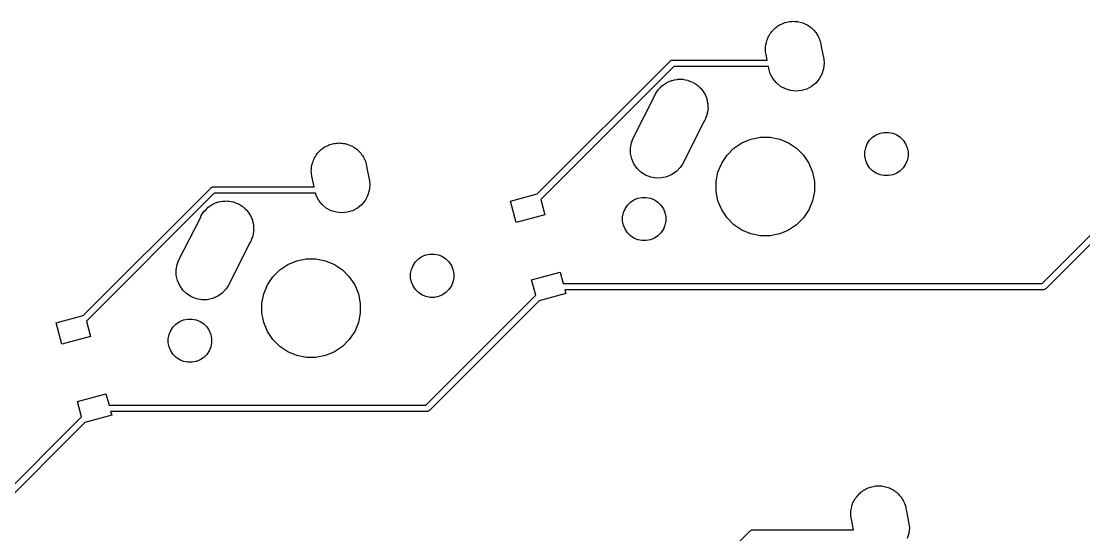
# Model space of a CAD drawing. Extents: x -26.1 to -7.5, y -7.6 to -2.3.
# Drawn here: x -12.847 to -11.153, y -4.128 to -3.309 of the extents above; entities that cross this region are included whole.
import ezdxf

# ---------------------------------------------------------------- set-up
doc = ezdxf.new("R2010")
doc.units = 0
doc.header["$MEASUREMENT"] = 0
doc.layers.add('BLACK', color=7, linetype='CONTINUOUS')

msp = doc.modelspace()

# ---------------------------------------------------------------- linework, layer by layer
at = {"layer": 'BLACK', "linetype": 'CONTINUOUS'}
for p, q in [((-11.6473, -3.32187), (-11.6457, -3.32054)), ((-11.6457, -3.32054), (-11.6442, -3.31905)), ((-11.6442, -3.31905), (-11.6423, -3.31779)), ((-11.6423, -3.31779), (-11.6406, -3.31636)), ((-11.6406, -3.31636), (-11.6387, -3.31537)), ((-11.6387, -3.31537), (-11.6369, -3.3142)), ((-11.6369, -3.3142), (-11.6349, -3.31333)), ((-11.6349, -3.31333), (-11.6329, -3.31227)), ((-11.6329, -3.31227), (-11.6308, -3.31167)), ((-11.6308, -3.31167), (-11.6289, -3.31086)), ((-11.6289, -3.31086), (-11.6267, -3.31042)), ((-11.6267, -3.31042), (-11.6245, -3.30977)), ((-11.6245, -3.30977), (-11.6224, -3.30957)), ((-11.6224, -3.30957), (-11.6203, -3.30916)), ((-11.6203, -3.30916), (-11.6181, -3.30916)), ((-11.6181, -3.30916), (-11.6158, -3.30894)), ((-11.6158, -3.30894), (-11.6137, -3.30916)), ((-11.6137, -3.30916), (-11.6116, -3.30916)), ((-11.6116, -3.30916), (-11.6094, -3.3096)), ((-11.6094, -3.3096), (-11.6071, -3.30983)), ((-11.6071, -3.30983), (-11.6051, -3.31045)), ((-11.6051, -3.31045), (-11.603, -3.31086)), ((-11.603, -3.31086), (-11.601, -3.31173)), ((-11.601, -3.31173), (-11.5988, -3.31239)), ((-11.5988, -3.31239), (-11.5969, -3.31339)), ((-11.5969, -3.31339), (-11.595, -3.3142)), ((-11.595, -3.3142), (-11.5931, -3.31545)), ((-11.5931, -3.31545), (-11.5911, -3.31653)), ((-11.5911, -3.31653), (-11.5895, -3.31787)), ((-11.5895, -3.31787), (-11.5877, -3.31905)), ((-11.5877, -3.31905), (-11.5861, -3.32064)), ((-11.5861, -3.32064), (-11.5844, -3.32209)), ((-11.6577, -3.33844), (-11.657, -3.33628)), ((-11.657, -3.33628), (-11.656, -3.33442)), ((-11.656, -3.33442), (-11.6552, -3.33247)), ((-11.6552, -3.33247), (-11.654, -3.33059)), ((-11.654, -3.33059), (-11.6529, -3.3286)), ((-11.6529, -3.3286), (-11.6515, -3.32697)), ((-11.6515, -3.32697), (-11.6504, -3.32521)), ((-11.6504, -3.32521), (-11.6488, -3.32361)), ((-11.6488, -3.32361), (-11.6473, -3.32187)), ((-11.5844, -3.32209), (-11.5831, -3.32372)), ((-11.5831, -3.32372), (-11.5816, -3.32521)), ((-11.5816, -3.32521), (-11.5803, -3.3271)), ((-11.5803, -3.3271), (-11.5789, -3.32885)), ((-11.5789, -3.32885), (-11.5779, -3.33071)), ((-11.5779, -3.33071), (-11.5767, -3.33247)), ((-11.5767, -3.33247), (-11.5758, -3.33456)), ((-11.5758, -3.33456), (-11.5748, -3.33656)), ((-11.5748, -3.33656), (-11.5742, -3.33858)), ((-11.6605, -3.3533), (-11.6603, -3.3512)), ((-11.6603, -3.35555), (-11.6605, -3.3533)), ((-11.6603, -3.34909), (-11.6598, -3.34687)), ((-11.6603, -3.3512), (-11.6603, -3.34909)), ((-11.6598, -3.34687), (-11.6596, -3.34462)), ((-11.6596, -3.34462), (-11.659, -3.3426)), ((-11.659, -3.3426), (-11.6586, -3.34053)), ((-11.6586, -3.34053), (-11.6577, -3.33844)), ((-11.5742, -3.33858), (-11.5734, -3.34053)), ((-11.5734, -3.34053), (-11.5729, -3.34275)), ((-11.5729, -3.34275), (-11.5729, -3.34282)), ((-11.5729, -3.34282), (-11.5725, -3.34487)), ((-11.5725, -3.34487), (-11.5717, -3.34909)), ((-11.5717, -3.34909), (-11.5717, -3.34916)), ((-11.5717, -3.34916), (-11.5677, -3.36956)), ((-11.8125, -3.37236), (-11.8117, -3.37174)), ((-11.8117, -3.37174), (-11.8108, -3.37127)), ((-11.8108, -3.37127), (-11.8099, -3.37098)), ((-11.8099, -3.37098), (-11.8098, -3.37098)), ((-11.8098, -3.37098), (-11.8089, -3.37089)), ((-11.8089, -3.37089), (-11.8087, -3.37091)), ((-11.8087, -3.37091), (-11.6577, -3.37091)), ((-11.6603, -3.35781), (-11.6603, -3.35555)), ((-11.6594, -3.36202), (-11.6603, -3.35781)), ((-11.6577, -3.37091), (-11.6594, -3.36202)), ((-11.5677, -3.36956), (-11.5671, -3.37606)), ((-12.0244, -3.58436), (-11.8126, -3.37255)), ((-11.8068, -3.38091), (-12.019, -3.59311)), ((-11.8126, -3.37255), (-11.8125, -3.37236)), ((-11.6557, -3.38091), (-11.8068, -3.38091)), ((-11.6546, -3.38654), (-11.6557, -3.38091)), ((-11.6528, -3.3928), (-11.6546, -3.38654)), ((-11.568, -3.38474), (-11.5705, -3.39308)), ((-11.5671, -3.37606), (-11.568, -3.38474)), ((-11.8176, -3.40663), (-11.814, -3.40514)), ((-11.814, -3.40514), (-11.8104, -3.40357)), ((-11.8104, -3.40357), (-11.81, -3.40347)), ((-11.81, -3.40347), (-11.8095, -3.40329)), ((-11.8095, -3.40329), (-11.8057, -3.40253)), ((-11.8057, -3.40253), (-11.8019, -3.40169)), ((-11.8019, -3.40169), (-11.8015, -3.40168)), ((-11.8015, -3.40168), (-11.801, -3.40158)), ((-11.801, -3.40158), (-11.7971, -3.40158)), ((-11.7971, -3.40158), (-11.7932, -3.4015)), ((-11.7932, -3.4015), (-11.7927, -3.40158)), ((-11.7927, -3.40158), (-11.7923, -3.40158)), ((-11.7923, -3.40158), (-11.7884, -3.40234)), ((-11.7884, -3.40234), (-11.7846, -3.40302)), ((-11.7846, -3.40302), (-11.7842, -3.40319)), ((-11.7842, -3.40319), (-11.7837, -3.40329)), ((-11.7837, -3.40329), (-11.7801, -3.40478)), ((-11.7801, -3.40478), (-11.7765, -3.40619)), ((-11.6487, -3.40051), (-11.6528, -3.3928)), ((-11.6432, -3.40728), (-11.6487, -3.40051)), ((-11.5747, -3.40076), (-11.5802, -3.40749)), ((-11.5705, -3.39308), (-11.5747, -3.40076)), ((-11.8359, -3.4249), (-11.8337, -3.42166)), ((-11.8337, -3.42166), (-11.8316, -3.41838)), ((-11.8316, -3.41838), (-11.8313, -3.41804)), ((-11.8313, -3.41804), (-11.831, -3.41764)), ((-11.831, -3.41764), (-11.8283, -3.41489)), ((-11.8283, -3.41489), (-11.8256, -3.41208)), ((-11.8256, -3.41208), (-11.8252, -3.41181)), ((-11.8252, -3.41181), (-11.8249, -3.41147)), ((-11.8249, -3.41147), (-11.8216, -3.40931)), ((-11.8216, -3.40931), (-11.8184, -3.40708)), ((-11.8184, -3.40708), (-11.818, -3.40689)), ((-11.818, -3.40689), (-11.8176, -3.40663)), ((-11.7765, -3.40619), (-11.7761, -3.40644)), ((-11.7761, -3.40644), (-11.7756, -3.40663)), ((-11.7756, -3.40663), (-11.7724, -3.40879)), ((-11.7724, -3.40879), (-11.7691, -3.41088)), ((-11.7691, -3.41088), (-11.7688, -3.41121)), ((-11.7688, -3.41121), (-11.7684, -3.41147)), ((-11.7684, -3.41147), (-11.7656, -3.41422)), ((-11.7656, -3.41422), (-11.7628, -3.41691)), ((-11.7628, -3.41691), (-11.7626, -3.4173)), ((-11.7626, -3.4173), (-11.7622, -3.41764)), ((-11.7622, -3.41764), (-11.7601, -3.42088)), ((-11.7601, -3.42088), (-11.7578, -3.42406)), ((-11.6364, -3.41283), (-11.6432, -3.40728)), ((-11.6287, -3.41697), (-11.6364, -3.41283)), ((-11.6204, -3.41953), (-11.6287, -3.41697)), ((-11.6117, -3.42042), (-11.6204, -3.41953)), ((-11.603, -3.41959), (-11.6117, -3.42042)), ((-11.5947, -3.41709), (-11.603, -3.41959)), ((-11.587, -3.413), (-11.5947, -3.41709)), ((-11.5802, -3.40749), (-11.587, -3.413)), ((-11.872, -3.49665), (-11.8369, -3.42735)), ((-11.8369, -3.42735), (-11.8359, -3.4249)), ((-11.7578, -3.42406), (-11.7576, -3.4245)), ((-11.7576, -3.4245), (-11.7574, -3.4249)), ((-11.7574, -3.4249), (-11.7559, -3.42849)), ((-11.7559, -3.42849), (-11.7543, -3.43205)), ((-11.7543, -3.43205), (-11.7542, -3.43252)), ((-11.7542, -3.43252), (-11.754, -3.43296)), ((-11.754, -3.43296), (-11.7533, -3.43677)), ((-11.7533, -3.43677), (-11.7524, -3.44057)), ((-11.7531, -3.45405), (-11.7538, -3.45788)), ((-11.7523, -3.45024), (-11.7531, -3.45405)), ((-11.7524, -3.44057), (-11.7524, -3.44104)), ((-11.7524, -3.44104), (-11.7523, -3.44151)), ((-11.7523, -3.44151), (-11.7523, -3.4454)), ((-11.7523, -3.4454), (-11.7522, -3.44929)), ((-11.7522, -3.44929), (-11.7523, -3.44976)), ((-11.7523, -3.44976), (-11.7523, -3.45024)), ((-11.7583, -3.46828), (-11.793, -3.53673)), ((-11.7574, -3.46686), (-11.7583, -3.46828)), ((-11.7564, -3.4644), (-11.7574, -3.46686)), ((-11.7561, -3.46397), (-11.7564, -3.4644)), ((-11.7555, -3.46239), (-11.7561, -3.46397)), ((-11.754, -3.45879), (-11.7555, -3.46239)), ((-11.7539, -3.45833), (-11.754, -3.45879)), ((-11.7538, -3.45788), (-11.7539, -3.45833)), ((-11.4896, -3.49399), (-11.4839, -3.49022)), ((-11.4839, -3.49022), (-11.4777, -3.48763)), ((-11.4777, -3.48763), (-11.471, -3.4863)), ((-11.471, -3.4863), (-11.4642, -3.4863)), ((-11.4642, -3.4863), (-11.4576, -3.48763)), ((-11.4576, -3.48763), (-11.4513, -3.49022)), ((-11.4513, -3.49022), (-11.4456, -3.49399)), ((-12.3614, -3.50831), (-12.3593, -3.50745)), ((-12.3593, -3.50745), (-12.3573, -3.50639)), ((-12.3573, -3.50639), (-12.3553, -3.50578)), ((-12.3553, -3.50578), (-12.3533, -3.50497)), ((-12.3533, -3.50497), (-12.3511, -3.50453)), ((-12.3511, -3.50453), (-12.3489, -3.50388)), ((-12.3489, -3.50388), (-12.3468, -3.50368)), ((-12.3468, -3.50368), (-12.3448, -3.50327)), ((-12.3448, -3.50327), (-12.3425, -3.50327)), ((-12.3425, -3.50327), (-12.3403, -3.50306)), ((-12.3403, -3.50306), (-12.3382, -3.50327)), ((-12.3382, -3.50327), (-12.336, -3.50327)), ((-12.336, -3.50327), (-12.3338, -3.50371)), ((-12.3338, -3.50371), (-12.3316, -3.50394)), ((-12.3316, -3.50394), (-12.3296, -3.50456)), ((-12.3296, -3.50456), (-12.3275, -3.50497)), ((-12.3275, -3.50497), (-12.3254, -3.50584)), ((-12.3254, -3.50584), (-12.3232, -3.5065)), ((-12.3232, -3.5065), (-12.3214, -3.5075)), ((-12.3214, -3.5075), (-12.3194, -3.50831)), ((-11.8759, -3.51133), (-11.8744, -3.50274)), ((-11.8744, -3.50274), (-11.872, -3.49665)), ((-11.7108, -3.51154), (-11.698, -3.50295)), ((-11.698, -3.50295), (-11.6837, -3.49703)), ((-11.6837, -3.49703), (-11.6685, -3.49402)), ((-11.6685, -3.49402), (-11.6531, -3.49402)), ((-11.6531, -3.49402), (-11.6379, -3.49703)), ((-11.6379, -3.49703), (-11.6236, -3.50295)), ((-11.6236, -3.50295), (-11.6108, -3.51154)), ((-11.5007, -3.5107), (-11.4981, -3.50443)), ((-11.4981, -3.50443), (-11.4944, -3.49879)), ((-11.4944, -3.49879), (-11.4896, -3.49399)), ((-11.4456, -3.49399), (-11.4408, -3.49879)), ((-11.4408, -3.49879), (-11.4371, -3.50443)), ((-11.4371, -3.50443), (-11.4345, -3.5107)), ((-12.3784, -3.5247), (-12.3773, -3.52271)), ((-12.3773, -3.52271), (-12.376, -3.52108)), ((-12.376, -3.52108), (-12.3748, -3.51933)), ((-12.3748, -3.51933), (-12.3732, -3.51773)), ((-12.3732, -3.51773), (-12.3718, -3.51599)), ((-12.3718, -3.51599), (-12.3701, -3.51465)), ((-12.3701, -3.51465), (-12.3686, -3.51316)), ((-12.3686, -3.51316), (-12.3668, -3.5119)), ((-12.3668, -3.5119), (-12.365, -3.51047)), ((-12.365, -3.51047), (-12.3631, -3.50949)), ((-12.3631, -3.50949), (-12.3614, -3.50831)), ((-12.3194, -3.50831), (-12.3175, -3.50957)), ((-12.3175, -3.50957), (-12.3156, -3.51064)), ((-12.3156, -3.51064), (-12.3139, -3.51199)), ((-12.3139, -3.51199), (-12.3122, -3.51316)), ((-12.3122, -3.51316), (-12.3106, -3.51476)), ((-12.3106, -3.51476), (-12.3088, -3.5162)), ((-12.3088, -3.5162), (-12.3075, -3.51784)), ((-12.3075, -3.51784), (-12.306, -3.51933)), ((-12.306, -3.51933), (-12.3047, -3.52121)), ((-12.3047, -3.52121), (-12.3033, -3.52296)), ((-12.3033, -3.52296), (-12.3023, -3.52483)), ((-11.8758, -3.52005), (-11.8759, -3.51133)), ((-11.8739, -3.52857), (-11.8758, -3.52005)), ((-11.7304, -3.53533), (-11.7218, -3.52247)), ((-11.7218, -3.52247), (-11.7108, -3.51154)), ((-11.6108, -3.51154), (-11.5998, -3.52247)), ((-11.5998, -3.52247), (-11.5912, -3.53533)), ((-11.5021, -3.51736), (-11.5007, -3.5107)), ((-11.5021, -3.52414), (-11.5021, -3.51736)), ((-11.5007, -3.5308), (-11.5021, -3.52414)), ((-11.4345, -3.5107), (-11.4332, -3.51736)), ((-11.4332, -3.52414), (-11.4345, -3.5308)), ((-11.4332, -3.51736), (-11.4332, -3.52414)), ((-12.3847, -3.5432), (-12.3843, -3.54098)), ((-12.3843, -3.54098), (-12.384, -3.53873)), ((-12.384, -3.53873), (-12.3834, -3.53671)), ((-12.3834, -3.53671), (-12.383, -3.53464)), ((-12.383, -3.53464), (-12.3821, -3.53255)), ((-12.3821, -3.53255), (-12.3815, -3.53039)), ((-12.3815, -3.53039), (-12.3805, -3.52853)), ((-12.3805, -3.52853), (-12.3797, -3.52658)), ((-12.3797, -3.52658), (-12.3784, -3.5247)), ((-12.3023, -3.52483), (-12.3012, -3.52658)), ((-12.3012, -3.52658), (-12.3003, -3.52867)), ((-12.3003, -3.52867), (-12.2992, -3.53067)), ((-12.2992, -3.53067), (-12.2986, -3.53269)), ((-12.2986, -3.53269), (-12.2978, -3.53464)), ((-12.2978, -3.53464), (-12.2974, -3.53686)), ((-12.2974, -3.53686), (-12.2974, -3.53693)), ((-12.2974, -3.53693), (-12.297, -3.53898)), ((-12.297, -3.53898), (-12.2961, -3.5432)), ((-11.8704, -3.53656), (-11.8739, -3.52857)), ((-11.8654, -3.54371), (-11.8704, -3.53656)), ((-11.793, -3.53673), (-11.7966, -3.54224)), ((-11.7363, -3.54962), (-11.7304, -3.53533)), ((-11.5912, -3.53533), (-11.5853, -3.54962)), ((-11.4981, -3.53707), (-11.5007, -3.5308)), ((-11.4944, -3.54271), (-11.4981, -3.53707)), ((-11.4371, -3.53707), (-11.4408, -3.54271)), ((-11.4345, -3.5308), (-11.4371, -3.53707)), ((-12.3849, -3.54741), (-12.3847, -3.54531)), ((-12.3847, -3.54966), (-12.3849, -3.54741)), ((-12.3847, -3.54531), (-12.3847, -3.5432)), ((-12.3847, -3.55192), (-12.3847, -3.54966)), ((-12.3839, -3.55614), (-12.3847, -3.55192)), ((-12.3805, -3.5733), (-12.3839, -3.55614)), ((-12.2961, -3.5432), (-12.2961, -3.54328)), ((-12.2961, -3.54328), (-12.2921, -3.56367)), ((-11.8591, -3.54974), (-11.8654, -3.54371)), ((-11.8517, -3.55444), (-11.8591, -3.54974)), ((-11.8436, -3.5576), (-11.8517, -3.55444)), ((-11.835, -3.55912), (-11.8436, -3.5576)), ((-11.8177, -3.55705), (-11.8263, -3.55893)), ((-11.8097, -3.55354), (-11.8177, -3.55705)), ((-11.8026, -3.54854), (-11.8097, -3.55354)), ((-11.7966, -3.54224), (-11.8026, -3.54854)), ((-11.7393, -3.56478), (-11.7363, -3.54962)), ((-11.5853, -3.54962), (-11.5823, -3.56478)), ((-11.4896, -3.54751), (-11.4944, -3.54271)), ((-11.4839, -3.55128), (-11.4896, -3.54751)), ((-11.4777, -3.55388), (-11.4839, -3.55128)), ((-11.471, -3.5552), (-11.4777, -3.55388)), ((-11.4642, -3.5552), (-11.471, -3.5552)), ((-11.4576, -3.55388), (-11.4642, -3.5552)), ((-11.4513, -3.55128), (-11.4576, -3.55388)), ((-11.4456, -3.54751), (-11.4513, -3.55128)), ((-11.4408, -3.54271), (-11.4456, -3.54751)), ((-11.2194, -3.72732), (-11.0446, -3.55251)), ((-11.0316, -3.55368), (-11.2136, -3.73568)), ((-12.7489, -3.77847), (-12.5453, -3.57493)), ((-12.5453, -3.57493), (-12.5452, -3.57474)), ((-12.5452, -3.57474), (-12.5444, -3.57412)), ((-12.5444, -3.57412), (-12.5436, -3.57365)), ((-12.5436, -3.57365), (-12.5426, -3.57337)), ((-12.5426, -3.57337), (-12.5419, -3.5733)), ((-12.5419, -3.5733), (-12.5416, -3.57327)), ((-12.5416, -3.57327), (-12.5414, -3.5733)), ((-12.5414, -3.5733), (-12.3805, -3.5733)), ((-12.2915, -3.57018), (-12.2924, -3.57886)), ((-12.2921, -3.56367), (-12.2915, -3.57018)), ((-11.8263, -3.55893), (-11.835, -3.55912)), ((-11.7393, -3.58025), (-11.7393, -3.56478)), ((-11.5823, -3.56478), (-11.5823, -3.58025)), ((-12.5396, -3.5833), (-12.7435, -3.78723)), ((-12.3783, -3.5833), (-12.5396, -3.5833)), ((-12.3772, -3.58692), (-12.3783, -3.5833)), ((-12.3731, -3.59463), (-12.3772, -3.58692)), ((-12.295, -3.5872), (-12.2991, -3.59488)), ((-12.2924, -3.57886), (-12.295, -3.5872)), ((-12.0672, -3.59583), (-12.0244, -3.58436)), ((-11.8703, -3.59375), (-11.864, -3.59115)), ((-11.864, -3.59115), (-11.8574, -3.58983)), ((-11.8574, -3.58983), (-11.8506, -3.58983)), ((-11.8506, -3.58983), (-11.8439, -3.59115)), ((-11.8439, -3.59115), (-11.8377, -3.59375)), ((-11.7363, -3.59541), (-11.7393, -3.58025)), ((-11.5823, -3.58025), (-11.5853, -3.59541)), ((-12.5555, -3.61176), (-12.5527, -3.609)), ((-12.5527, -3.609), (-12.55, -3.6062)), ((-12.55, -3.6062), (-12.5496, -3.60592)), ((-12.5496, -3.60592), (-12.5493, -3.60559)), ((-12.5493, -3.60559), (-12.5461, -3.60342)), ((-12.5461, -3.60342), (-12.5429, -3.6012)), ((-12.5429, -3.6012), (-12.5424, -3.601)), ((-12.5424, -3.601), (-12.542, -3.60074)), ((-12.542, -3.60074), (-12.5385, -3.59925)), ((-12.5385, -3.59925), (-12.5349, -3.59769)), ((-12.5349, -3.59769), (-12.5344, -3.59758)), ((-12.5344, -3.59758), (-12.534, -3.5974)), ((-12.534, -3.5974), (-12.5302, -3.59664)), ((-12.5302, -3.59664), (-12.5264, -3.5958)), ((-12.5264, -3.5958), (-12.5259, -3.59579)), ((-12.5259, -3.59579), (-12.5254, -3.5957)), ((-12.5254, -3.5957), (-12.5215, -3.5957)), ((-12.5215, -3.5957), (-12.5177, -3.59562)), ((-12.5177, -3.59562), (-12.5172, -3.5957)), ((-12.5172, -3.5957), (-12.5167, -3.5957)), ((-12.5167, -3.5957), (-12.5129, -3.59646)), ((-12.5129, -3.59646), (-12.5091, -3.59713)), ((-12.5091, -3.59713), (-12.5086, -3.59731)), ((-12.5086, -3.59731), (-12.5081, -3.5974)), ((-12.5081, -3.5974), (-12.5046, -3.59889)), ((-12.5046, -3.59889), (-12.5009, -3.6003)), ((-12.5009, -3.6003), (-12.5005, -3.60056)), ((-12.5005, -3.60056), (-12.5001, -3.60074)), ((-12.5001, -3.60074), (-12.4969, -3.6029)), ((-12.4969, -3.6029), (-12.4936, -3.60499)), ((-12.4936, -3.60499), (-12.4932, -3.60532)), ((-12.4932, -3.60532), (-12.4928, -3.60559)), ((-12.4928, -3.60559), (-12.4901, -3.60834)), ((-12.4901, -3.60834), (-12.4873, -3.61103)), ((-12.3676, -3.60139), (-12.3731, -3.59463)), ((-12.3609, -3.60695), (-12.3676, -3.60139)), ((-12.3532, -3.61109), (-12.3609, -3.60695)), ((-12.3114, -3.60712), (-12.3191, -3.6112)), ((-12.3047, -3.6016), (-12.3114, -3.60712)), ((-12.2991, -3.59488), (-12.3047, -3.6016)), ((-12.0581, -3.63005), (-12.0672, -3.59583)), ((-12.019, -3.59311), (-12.0124, -3.61782)), ((-11.8871, -3.61423), (-11.8845, -3.60796)), ((-11.8845, -3.60796), (-11.8807, -3.60232)), ((-11.8807, -3.60232), (-11.8759, -3.59752)), ((-11.8759, -3.59752), (-11.8703, -3.59375)), ((-11.8377, -3.59375), (-11.832, -3.59752)), ((-11.832, -3.59752), (-11.8272, -3.60232)), ((-11.8272, -3.60232), (-11.8234, -3.60796)), ((-11.8234, -3.60796), (-11.8209, -3.61423)), ((-11.7304, -3.6097), (-11.7363, -3.59541)), ((-11.5853, -3.59541), (-11.5912, -3.6097)), ((-12.5965, -3.69076), (-12.5613, -3.62147)), ((-12.5613, -3.62147), (-12.5603, -3.61901)), ((-12.5603, -3.61901), (-12.5582, -3.61577)), ((-12.5582, -3.61577), (-12.5561, -3.6125)), ((-12.5561, -3.6125), (-12.5557, -3.61215)), ((-12.5557, -3.61215), (-12.5555, -3.61176)), ((-12.4873, -3.61103), (-12.487, -3.61142)), ((-12.487, -3.61142), (-12.4867, -3.61176)), ((-12.4867, -3.61176), (-12.4845, -3.61499)), ((-12.4845, -3.61499), (-12.4823, -3.61818)), ((-12.4823, -3.61818), (-12.4821, -3.61861)), ((-12.4821, -3.61861), (-12.4818, -3.61901)), ((-12.4818, -3.61901), (-12.4803, -3.6226)), ((-12.4803, -3.6226), (-12.4788, -3.62616)), ((-12.4788, -3.62616), (-12.4787, -3.62663)), ((-12.3449, -3.61365), (-12.3532, -3.61109)), ((-12.3362, -3.61453), (-12.3449, -3.61365)), ((-12.3275, -3.61371), (-12.3362, -3.61453)), ((-12.3191, -3.6112), (-12.3275, -3.61371)), ((-12.0124, -3.61782), (-12.0581, -3.63005)), ((-11.8884, -3.62089), (-11.8871, -3.61423)), ((-11.8884, -3.62767), (-11.8884, -3.62089)), ((-11.8209, -3.61423), (-11.8195, -3.62089)), ((-11.8195, -3.62089), (-11.8195, -3.62767)), ((-11.7218, -3.62256), (-11.7304, -3.6097)), ((-11.7108, -3.63349), (-11.7218, -3.62256)), ((-11.5998, -3.62256), (-11.6108, -3.63349)), ((-11.5912, -3.6097), (-11.5998, -3.62256)), ((-12.4787, -3.62663), (-12.4785, -3.62707)), ((-12.4785, -3.62707), (-12.4777, -3.63089)), ((-12.4777, -3.63089), (-12.4769, -3.63468)), ((-12.4769, -3.63468), (-12.4769, -3.63516)), ((-12.4769, -3.63516), (-12.4768, -3.63563)), ((-12.4768, -3.63563), (-12.4768, -3.63952)), ((-12.4768, -3.63952), (-12.4767, -3.6434)), ((-11.8871, -3.63433), (-11.8884, -3.62767)), ((-11.8845, -3.6406), (-11.8871, -3.63433)), ((-11.8807, -3.64624), (-11.8845, -3.6406)), ((-11.8234, -3.6406), (-11.8272, -3.64624)), ((-11.8209, -3.63433), (-11.8234, -3.6406)), ((-11.8195, -3.62767), (-11.8209, -3.63433)), ((-11.698, -3.64208), (-11.7108, -3.63349)), ((-11.6837, -3.648), (-11.698, -3.64208)), ((-11.6236, -3.64208), (-11.6379, -3.648)), ((-11.6108, -3.63349), (-11.6236, -3.64208)), ((-12.4808, -3.65851), (-12.4818, -3.66097)), ((-12.4806, -3.65809), (-12.4808, -3.65851)), ((-12.48, -3.6565), (-12.4806, -3.65809)), ((-12.4785, -3.65291), (-12.48, -3.6565)), ((-12.4784, -3.65244), (-12.4785, -3.65291)), ((-12.4782, -3.652), (-12.4784, -3.65244)), ((-12.4775, -3.64817), (-12.4782, -3.652)), ((-12.4768, -3.64435), (-12.4775, -3.64817)), ((-12.4767, -3.6434), (-12.4768, -3.64387)), ((-12.4768, -3.64387), (-12.4768, -3.64435)), ((-11.8759, -3.65104), (-11.8807, -3.64624)), ((-11.8703, -3.65481), (-11.8759, -3.65104)), ((-11.864, -3.6574), (-11.8703, -3.65481)), ((-11.8574, -3.65873), (-11.864, -3.6574)), ((-11.8506, -3.65873), (-11.8574, -3.65873)), ((-11.8439, -3.6574), (-11.8506, -3.65873)), ((-11.8377, -3.65481), (-11.8439, -3.6574)), ((-11.832, -3.65104), (-11.8377, -3.65481)), ((-11.8272, -3.64624), (-11.832, -3.65104)), ((-11.6685, -3.65102), (-11.6837, -3.648)), ((-11.6531, -3.65102), (-11.6685, -3.65102)), ((-11.6379, -3.648), (-11.6531, -3.65102)), ((-12.4828, -3.66239), (-12.5175, -3.73084)), ((-12.4818, -3.66097), (-12.4828, -3.66239)), ((-12.5989, -3.69685), (-12.5965, -3.69076)), ((-12.4224, -3.69706), (-12.4081, -3.69115)), ((-12.4081, -3.69115), (-12.393, -3.68813)), ((-12.393, -3.68813), (-12.3775, -3.68813)), ((-12.3775, -3.68813), (-12.3623, -3.69115)), ((-12.3623, -3.69115), (-12.3481, -3.69706)), ((-12.2226, -3.69855), (-12.2188, -3.69291)), ((-12.2188, -3.69291), (-12.214, -3.68811)), ((-12.214, -3.68811), (-12.2084, -3.68434)), ((-12.2084, -3.68434), (-12.2021, -3.68174)), ((-12.2021, -3.68174), (-12.1954, -3.68042)), ((-12.1954, -3.68042), (-12.1887, -3.68042)), ((-12.1887, -3.68042), (-12.182, -3.68174)), ((-12.182, -3.68174), (-12.1757, -3.68434)), ((-12.1757, -3.68434), (-12.1701, -3.68811)), ((-12.1701, -3.68811), (-12.1653, -3.69291)), ((-12.1653, -3.69291), (-12.1615, -3.69855)), ((-12.6004, -3.70545), (-12.5989, -3.69685)), ((-12.6002, -3.71417), (-12.6004, -3.70545)), ((-12.4462, -3.71659), (-12.4353, -3.70565)), ((-12.4353, -3.70565), (-12.4224, -3.69706)), ((-12.3481, -3.69706), (-12.3352, -3.70565)), ((-12.3352, -3.70565), (-12.3243, -3.71659)), ((-12.2265, -3.71147), (-12.2252, -3.70482)), ((-12.2252, -3.70482), (-12.2226, -3.69855)), ((-12.1615, -3.69855), (-12.1589, -3.70482)), ((-12.1589, -3.70482), (-12.1576, -3.71147)), ((-12.0336, -3.72132), (-11.988, -3.70909)), ((-11.988, -3.70909), (-11.9831, -3.72732)), ((-12.5983, -3.72269), (-12.6002, -3.71417)), ((-12.5948, -3.73067), (-12.5983, -3.72269)), ((-12.4548, -3.72945), (-12.4462, -3.71659)), ((-12.3243, -3.71659), (-12.3157, -3.72945)), ((-12.2265, -3.71826), (-12.2265, -3.71147)), ((-12.2252, -3.72491), (-12.2265, -3.71826)), ((-12.2226, -3.73118), (-12.2252, -3.72491)), ((-12.1589, -3.72491), (-12.1615, -3.73118)), ((-12.1576, -3.71826), (-12.1589, -3.72491)), ((-12.1576, -3.71147), (-12.1576, -3.71826)), ((-12.027, -3.74603), (-12.0336, -3.72132)), ((-11.9831, -3.72732), (-11.2194, -3.72732)), ((-12.5898, -3.73782), (-12.5948, -3.73067)), ((-12.5835, -3.74386), (-12.5898, -3.73782)), ((-12.5761, -3.74855), (-12.5835, -3.74386)), ((-12.527, -3.74265), (-12.5342, -3.74765)), ((-12.521, -3.73635), (-12.527, -3.74265)), ((-12.5175, -3.73084), (-12.521, -3.73635)), ((-12.4637, -3.7589), (-12.4607, -3.74373)), ((-12.4607, -3.74373), (-12.4548, -3.72945)), ((-12.3157, -3.72945), (-12.3098, -3.74373)), ((-12.3098, -3.74373), (-12.3067, -3.7589)), ((-12.2188, -3.73683), (-12.2226, -3.73118)), ((-12.214, -3.74162), (-12.2188, -3.73683)), ((-12.2084, -3.74539), (-12.214, -3.74162)), ((-12.1701, -3.74162), (-12.1757, -3.74539)), ((-12.1653, -3.73683), (-12.1701, -3.74162)), ((-12.1615, -3.73118), (-12.1653, -3.73683)), ((-11.9788, -3.74332), (-12.0216, -3.75479)), ((-11.2176, -3.73732), (-11.9804, -3.73732)), ((-11.9804, -3.73732), (-11.9788, -3.74332)), ((-11.2174, -3.73734), (-11.2176, -3.73732)), ((-11.2171, -3.73732), (-11.2174, -3.73734)), ((-11.2164, -3.73725), (-11.2171, -3.73732)), ((-11.2154, -3.73696), (-11.2164, -3.73725)), ((-11.2146, -3.7365), (-11.2154, -3.73696)), ((-11.2138, -3.73587), (-11.2146, -3.7365)), ((-11.2136, -3.73568), (-11.2138, -3.73587)), ((-12.568, -3.75172), (-12.5761, -3.74855)), ((-12.5594, -3.75323), (-12.568, -3.75172)), ((-12.5507, -3.75305), (-12.5594, -3.75323)), ((-12.5422, -3.75116), (-12.5507, -3.75305)), ((-12.5342, -3.74765), (-12.5422, -3.75116)), ((-12.4637, -3.77436), (-12.4637, -3.7589)), ((-12.3067, -3.7589), (-12.3067, -3.77436)), ((-12.2021, -3.74799), (-12.2084, -3.74539)), ((-12.2024, -3.92143), (-12.027, -3.74603)), ((-12.1954, -3.74931), (-12.2021, -3.74799)), ((-12.0216, -3.75479), (-12.1966, -3.9298)), ((-12.1887, -3.74931), (-12.1954, -3.74931)), ((-12.182, -3.74799), (-12.1887, -3.74931)), ((-12.1757, -3.74539), (-12.182, -3.74799)), ((-12.7917, -3.78994), (-12.7489, -3.77847)), ((-12.4607, -3.78953), (-12.4637, -3.77436)), ((-12.3067, -3.77436), (-12.3098, -3.78953)), ((-12.7825, -3.82417), (-12.7917, -3.78994)), ((-12.7435, -3.78723), (-12.7369, -3.81194)), ((-12.6052, -3.79643), (-12.6004, -3.79164)), ((-12.6004, -3.79164), (-12.5947, -3.78787)), ((-12.5947, -3.78787), (-12.5885, -3.78527)), ((-12.5885, -3.78527), (-12.5818, -3.78394)), ((-12.5818, -3.78394), (-12.575, -3.78394)), ((-12.575, -3.78394), (-12.5684, -3.78527)), ((-12.5684, -3.78527), (-12.5621, -3.78787)), ((-12.5621, -3.78787), (-12.5565, -3.79164)), ((-12.5565, -3.79164), (-12.5517, -3.79643)), ((-12.4548, -3.80381), (-12.4607, -3.78953)), ((-12.3098, -3.78953), (-12.3157, -3.80381)), ((-12.7369, -3.81194), (-12.7825, -3.82417)), ((-12.6129, -3.815), (-12.6115, -3.80835)), ((-12.6115, -3.80835), (-12.609, -3.80208)), ((-12.609, -3.80208), (-12.6052, -3.79643)), ((-12.5517, -3.79643), (-12.5479, -3.80208)), ((-12.5479, -3.80208), (-12.5453, -3.80835)), ((-12.5453, -3.80835), (-12.544, -3.815)), ((-12.4462, -3.81667), (-12.4548, -3.80381)), ((-12.3157, -3.80381), (-12.3243, -3.81667)), ((-12.6129, -3.82179), (-12.6129, -3.815)), ((-12.6115, -3.82844), (-12.6129, -3.82179)), ((-12.609, -3.83471), (-12.6115, -3.82844)), ((-12.5453, -3.82844), (-12.5479, -3.83471)), ((-12.544, -3.82179), (-12.5453, -3.82844)), ((-12.544, -3.815), (-12.544, -3.82179)), ((-12.4353, -3.8276), (-12.4462, -3.81667)), ((-12.4224, -3.8362), (-12.4353, -3.8276)), ((-12.3352, -3.8276), (-12.3481, -3.8362)), ((-12.3243, -3.81667), (-12.3352, -3.8276)), ((-12.6052, -3.84035), (-12.609, -3.83471)), ((-12.6004, -3.84515), (-12.6052, -3.84035)), ((-12.5947, -3.84892), (-12.6004, -3.84515)), ((-12.5565, -3.84515), (-12.5621, -3.84892)), ((-12.5517, -3.84035), (-12.5565, -3.84515)), ((-12.5479, -3.83471), (-12.5517, -3.84035)), ((-12.4081, -3.84211), (-12.4224, -3.8362)), ((-12.393, -3.84513), (-12.4081, -3.84211)), ((-12.3775, -3.84513), (-12.393, -3.84513)), ((-12.3623, -3.84211), (-12.3775, -3.84513)), ((-12.3481, -3.8362), (-12.3623, -3.84211)), ((-12.5885, -3.85152), (-12.5947, -3.84892)), ((-12.5818, -3.85284), (-12.5885, -3.85152)), ((-12.575, -3.85284), (-12.5818, -3.85284)), ((-12.5684, -3.85152), (-12.575, -3.85284)), ((-12.5621, -3.84892), (-12.5684, -3.85152)), ((-12.758, -3.91544), (-12.7124, -3.90321)), ((-12.7124, -3.90321), (-12.7075, -3.92143)), ((-12.7514, -3.94014), (-12.758, -3.91544)), ((-12.7075, -3.92143), (-12.2024, -3.92143)), ((-12.1984, -3.93108), (-12.1993, -3.93136)), ((-12.1975, -3.93061), (-12.1984, -3.93108)), ((-12.1968, -3.92999), (-12.1975, -3.93061)), ((-12.1966, -3.9298), (-12.1968, -3.92999)), ((-12.9268, -4.11555), (-12.7514, -3.94014)), ((-12.7032, -3.93743), (-12.746, -3.9489)), ((-12.2006, -3.93143), (-12.7049, -3.93143)), ((-12.7049, -3.93143), (-12.7032, -3.93743)), ((-12.2003, -3.93146), (-12.2006, -3.93143)), ((-12.2001, -3.93143), (-12.2003, -3.93146)), ((-12.1993, -3.93136), (-12.2001, -3.93143)), ((-12.746, -3.9489), (-12.9211, -4.12391)), ((-11.5155, -4.06797), (-11.5144, -4.06621)), ((-11.5144, -4.06621), (-11.5128, -4.06461)), ((-11.5128, -4.06461), (-11.5113, -4.06287)), ((-11.5113, -4.06287), (-11.5097, -4.06154)), ((-11.5097, -4.06154), (-11.5082, -4.06005)), ((-11.5082, -4.06005), (-11.5063, -4.05879)), ((-11.5063, -4.05879), (-11.5046, -4.05736)), ((-11.5046, -4.05736), (-11.5027, -4.05637)), ((-11.5027, -4.05637), (-11.5009, -4.0552)), ((-11.5009, -4.0552), (-11.4989, -4.05433)), ((-11.4989, -4.05433), (-11.4969, -4.05327)), ((-11.4969, -4.05327), (-11.4948, -4.05267)), ((-11.4948, -4.05267), (-11.4929, -4.05186)), ((-11.4929, -4.05186), (-11.4907, -4.05142)), ((-11.4907, -4.05142), (-11.4885, -4.05077)), ((-11.4885, -4.05077), (-11.4864, -4.05057)), ((-11.4864, -4.05057), (-11.4843, -4.05016)), ((-11.4843, -4.05016), (-11.4821, -4.05016)), ((-11.4821, -4.05016), (-11.4798, -4.04994)), ((-11.4798, -4.04994), (-11.4777, -4.05016)), ((-11.4777, -4.05016), (-11.4756, -4.05016)), ((-11.4756, -4.05016), (-11.4734, -4.0506)), ((-11.4734, -4.0506), (-11.4711, -4.05083)), ((-11.4711, -4.05083), (-11.4691, -4.05145)), ((-11.4691, -4.05145), (-11.467, -4.05186)), ((-11.467, -4.05186), (-11.465, -4.05272)), ((-11.465, -4.05272), (-11.4628, -4.05339)), ((-11.4628, -4.05339), (-11.4609, -4.05439)), ((-11.4609, -4.05439), (-11.459, -4.0552)), ((-11.459, -4.0552), (-11.4571, -4.05645)), ((-11.4571, -4.05645), (-11.4551, -4.05753)), ((-11.4551, -4.05753), (-11.4535, -4.05887)), ((-11.4535, -4.05887), (-11.4517, -4.06005)), ((-11.4517, -4.06005), (-11.4501, -4.06164)), ((-11.4501, -4.06164), (-11.4484, -4.06309)), ((-11.4484, -4.06309), (-11.4471, -4.06472)), ((-11.4471, -4.06472), (-11.4456, -4.06621)), ((-11.4456, -4.06621), (-11.4443, -4.0681)), ((-11.5236, -4.08562), (-11.523, -4.0836)), ((-11.523, -4.0836), (-11.5226, -4.08153)), ((-11.5226, -4.08153), (-11.5217, -4.07944)), ((-11.5217, -4.07944), (-11.521, -4.07728)), ((-11.521, -4.07728), (-11.52, -4.07542)), ((-11.52, -4.07542), (-11.5192, -4.07347)), ((-11.5192, -4.07347), (-11.518, -4.07159)), ((-11.518, -4.07159), (-11.5169, -4.0696)), ((-11.5169, -4.0696), (-11.5155, -4.06797)), ((-11.4443, -4.0681), (-11.4429, -4.06985)), ((-11.4429, -4.06985), (-11.4419, -4.07171)), ((-11.4419, -4.07171), (-11.4407, -4.07347)), ((-11.4407, -4.07347), (-11.4398, -4.07556)), ((-11.4398, -4.07556), (-11.4388, -4.07756)), ((-11.4388, -4.07756), (-11.4382, -4.07958)), ((-11.4382, -4.07958), (-11.4374, -4.08153)), ((-11.4374, -4.08153), (-11.4369, -4.08375)), ((-11.5245, -4.0943), (-11.5243, -4.0922)), ((-11.5243, -4.09655), (-11.5245, -4.0943)), ((-11.5243, -4.09009), (-11.5238, -4.08787)), ((-11.5243, -4.0922), (-11.5243, -4.09009)), ((-11.5243, -4.09881), (-11.5243, -4.09655)), ((-11.5234, -4.10302), (-11.5243, -4.09881)), ((-11.5238, -4.08787), (-11.5236, -4.08562)), ((-11.4369, -4.08375), (-11.4369, -4.08382)), ((-11.4369, -4.08382), (-11.4365, -4.08587)), ((-11.4365, -4.08587), (-11.4357, -4.09009)), ((-11.4357, -4.09009), (-11.4357, -4.09016)), ((-11.4357, -4.09016), (-11.4317, -4.11056)), ((-11.5201, -4.12018), (-11.5234, -4.10302)), ((-11.4311, -4.11706), (-11.432, -4.12574)), ((-11.4317, -4.11056), (-11.4311, -4.11706)), ((-11.8884, -4.32536), (-11.6849, -4.12182)), ((-11.6849, -4.12182), (-11.6847, -4.12163)), ((-11.6847, -4.12163), (-11.684, -4.121)), ((-11.684, -4.121), (-11.6831, -4.12054)), ((-11.6831, -4.12054), (-11.6822, -4.12025)), ((-11.6822, -4.12025), (-11.6814, -4.12018)), ((-11.6814, -4.12018), (-11.6812, -4.12016)), ((-11.6812, -4.12016), (-11.6809, -4.12018)), ((-11.6809, -4.12018), (-11.5201, -4.12018)), ((-11.432, -4.12574), (-11.4345, -4.13408))]:
    msp.add_line(p, q, dxfattribs=at)

doc.saveas('drawing.dxf')
